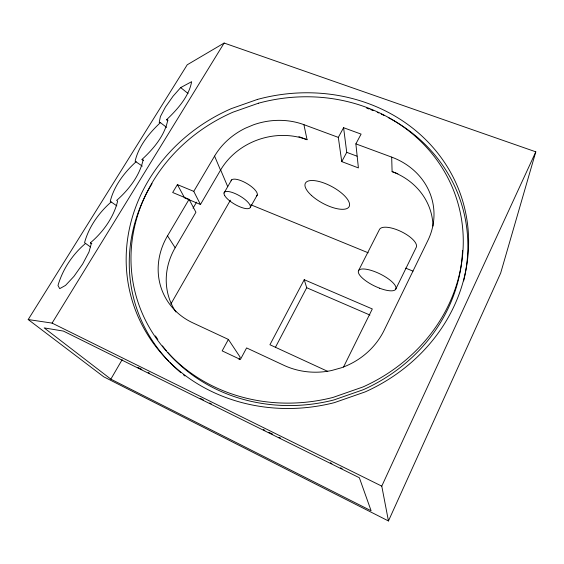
<?xml version="1.0" encoding="UTF-8"?>
<svg xmlns="http://www.w3.org/2000/svg" width="564" height="564" viewBox="0 0 564 564"><rect width="100%" height="100%" fill="white"/><g stroke="black" fill="none" stroke-linecap="round" stroke-linejoin="round"><path stroke-width="0.85" d="M535.8 151.829L500.663 273.103L388.455 520.96L103.734 376.808L28.2 319.548L187.227 64.79L224.134 43.04L535.8 151.829L381.772 486.133L388.455 520.96M395.653 289.332L416.084 247.659A20.452 7.628 25.8 0 0 401.589 231.783A20.452 7.628 25.8 0 0 379.431 229.555L358.485 270.762M343.511 367.072L372.303 308.952L304.229 279.709L269.93 344.745L327.754 371.387M275.366 347.438L306.703 287.725L304.229 279.709M239.037 359.635L240.271 357.336L228.392 339.436L192.74 322.812A70.881 63.88 -26.6 0 1 167.515 235.858L189.067 199.339L172.676 192.5L177.406 184.604L193.769 191.365L200.46 204.492L220.524 170.152A66.34 58.43 -17.8 0 1 307.063 139.71L303.904 124.658A68.54 59.904 -17.9 0 0 253.588 124.771L245.587 128.098A68.54 59.904 -17.9 0 0 214.581 156.101L193.769 191.365M355.87 143.876L361.101 134.105L343.589 127.704L338.315 137.383L341.749 161.607L358.408 167.917L355.87 143.876L391.684 157.123A71.29 63.802 -8.3 0 1 427.886 240.476L384.169 330.243A73.369 68.596 -15.5 0 1 341.199 367.834L331.632 370.506A73.369 68.596 -15.5 0 1 283.833 365.289L246.602 347.925L240.412 359.487L222.167 350.878L228.392 339.436M341.749 161.607L346.733 152.336L343.589 127.704M250.331 207.291L257.247 195.031M170.871 304.01L230.401 200.192M224.028 193.022L231.614 179.902M110.854 379.149L44.175 327.903L63.372 331.075L359.36 477.743L371.105 510.765L110.854 379.149L122.155 359.656M175.89 311.955A68.533 62.174 -26.8 0 1 175.171 247.772L195.927 212.247L189.067 199.339M193.043 208.201L196.596 202.131M28.2 319.548L52.085 323.101L224.134 43.04M167.903 120.767L166.563 119.737C177.286 109.536 188.954 96.663 191.64 81.688L180.663 87.596L173.056 96.211L165.463 106.998L160.402 116.558L159.217 122.437L160.395 122.635L166.648 127.401M160.395 122.635C149.241 133.069 138.575 146.048 135.12 161.241L142.325 166.126M136.178 161.664C124.51 172.203 114.097 185.817 110.248 201.306L116.811 205.853M143.397 160.43L142.008 159.422C153.457 148.903 164.801 135.571 167.804 119.92L166.563 119.737M111.171 201.968C98.968 212.607 88.809 226.904 84.551 242.682L90.437 246.933M85.34 243.606C72.58 254.343 62.689 269.373 57.993 285.447L59.706 288.655L65.53 285.398L73.969 276.367L82.619 264.058L88.964 252.059L91.276 243.754L90.43 242.802C103.029 232.121 113.745 217.373 117.636 201.094L116.649 200.424C128.662 189.814 139.689 175.806 143.136 159.845L142.008 159.422M303.904 124.658L338.315 137.383M346.733 152.336L357.026 156.186M298.871 136.636L307.063 139.71M391.684 157.123L392.1 171.618L397.846 173.768M250.888 204.802L368.207 252.799M405.685 268.133L413.017 271.136M200.46 204.492L184.569 197.858L177.406 184.604M306.703 287.725L369.921 315.05M52.085 323.101L381.772 486.133M137.926 367.467L141.867 369.42M148.17 372.543L149.749 373.326M200.206 398.311L203.357 399.876M209.667 402.999L211.239 403.782M263.275 429.549L264.854 430.332M268.795 432.285L272.736 434.238M279.039 437.361L280.618 438.143M330.285 462.741L331.865 463.523M340.536 467.817L342.115 468.599M90.43 242.802L91.84 243.726M180.663 87.596L188.052 93.476M167.515 235.858L175.171 247.772M214.581 156.101L220.524 170.152M220.552 169.715L227.715 186.649M392.1 171.618A68.928 62.096 -7.9 0 1 432.997 226.079M231.078 180.825A14.939 5.09 30.2 0 1 246.969 183.568A14.939 5.09 30.2 0 1 256.62 195.891M388.236 117.559A170.631 154.945 -17.2 0 1 463.643 280.9M184.914 375.991A170.631 154.945 -17.2 0 1 183.54 374.898M180.832 372.677A170.631 154.945 -17.2 0 1 170.011 362.617M168.812 361.376A170.631 154.945 -17.2 0 1 152.04 183.66M366.663 108.133A170.631 154.945 -17.2 0 1 369.117 109.028M370.752 109.642A170.631 154.945 -17.2 0 1 373.192 110.6M377.224 112.285A170.631 154.945 -17.2 0 1 378.825 112.99M381.208 114.076A170.631 154.945 -17.2 0 1 384.359 115.585M462.508 250.543A165.576 150.327 -17.2 0 1 363.364 389.675L333.902 399.946A165.576 150.327 -17.2 0 1 168.009 352.719M166.295 350.709A165.576 150.327 -17.2 0 1 162.446 345.901M157.835 339.528A165.576 150.327 -17.2 0 1 155.452 335.904M257.445 99.419L231.296 108.633A172.591 156.383 -17.2 0 0 134.176 306.675A172.591 156.383 -17.2 0 0 334.353 402.647L365.162 391.902A172.591 156.383 -17.2 0 0 459.864 192.507A172.591 156.383 -17.2 0 0 257.445 99.419M258.411 103.219L232.967 112.18A167.48 151.723 -17.3 0 0 138.751 304.349A167.48 151.723 -17.3 0 0 333.028 397.416L362.856 387.01A167.48 151.723 -17.3 0 0 454.796 193.565A167.48 151.723 -17.3 0 0 258.411 103.219M379.586 288.197L375.73 286.575A20.783 6.634 26.2 0 1 360.868 269.197A20.783 6.634 26.2 0 1 392.896 282.663A20.783 6.634 26.2 0 1 379.586 288.197M224.726 195.645L224.091 194.206A15.016 4.872 30.1 0 1 241.448 196.956A15.016 4.872 30.1 0 1 246.595 208.666A15.016 4.872 30.1 0 1 224.726 195.645M311.518 195.475A24.809 9.496 28.2 0 0 348.834 207.108A24.809 9.496 28.2 0 0 321.452 182.165A24.809 9.496 28.2 0 0 311.518 195.475"/></g></svg>
